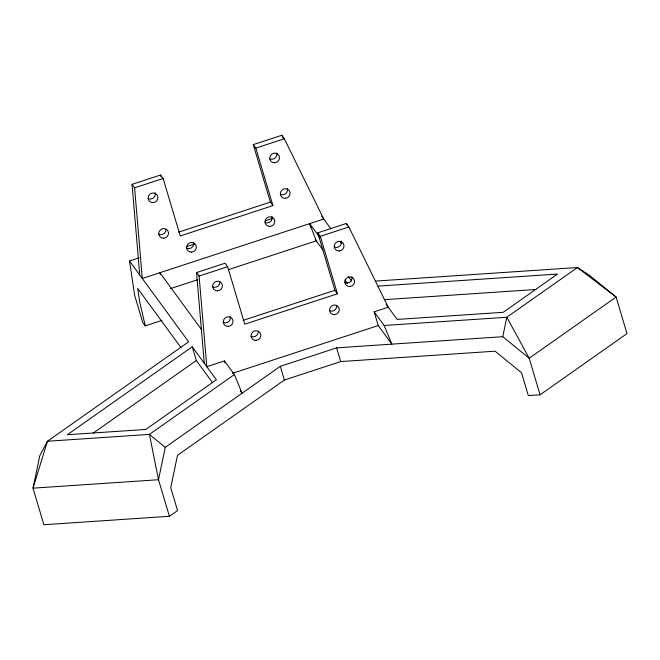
<?xml version="1.0" encoding="UTF-8"?>
<svg xmlns="http://www.w3.org/2000/svg" width="660" height="660" viewBox="0 0 660 660"><rect width="100%" height="100%" fill="white"/><g stroke="black" fill="none" stroke-linecap="round" stroke-linejoin="round"><path stroke-width="0.99" d="M169.405 516.293L177.556 510.559L170.742 487.707L177.507 455.293L284.402 380.028L340.725 361.564L495.091 351.194L521.507 372.735L528.322 395.587L540.086 394.796L529.188 358.231L502.763 336.699L336.641 347.853L280.318 366.316L165.272 447.323L158.507 479.729L169.405 516.293L43.898 524.725L33 488.161L39.765 455.746L47.446 441.251L188.636 341.83L129.508 260.997L139.26 257.796M502.763 336.699L506.822 317.245L577.442 267.523L589.677 275.5L616.102 297.033L627 333.597L540.086 394.796M192.25 346.78L67.361 434.717L145.802 429.454L216.373 379.764L192.25 346.78L196.342 360.492L212.619 382.75M93.241 433.084L196.342 360.492M391.603 343.819L378.229 325.545L374.146 311.834L388.228 307.222L348.851 226.974L346.286 223.476L317.765 232.832L320.323 236.329L337.458 293.791L244.761 324.175L227.626 266.706L225.068 263.208L196.548 272.563L199.105 276.061L206.811 366.688L224.4 360.921L234.391 374.566L149.416 434.395L47.446 441.251L33 488.161L158.507 479.729L149.416 434.395L165.272 447.323M132.041 184.355L160.561 175.007L163.127 178.505L180.254 235.966L272.951 205.582L255.816 148.12L253.258 144.623L281.787 135.275L284.344 138.773L323.722 219.021L142.304 278.487L134.599 187.852L132.041 184.355L139.738 274.989M134.599 187.852L163.127 178.505M255.816 148.12L284.344 138.773M178.67 232.147L270.394 202.084L272.951 205.582M186.854 246.535L194.683 243.969M265.147 220.869L272.002 218.625M199.105 276.061L227.626 266.706M320.323 236.329L348.851 226.974M170.462 288.643L197.86 279.659M228.203 269.717L316.288 240.842L309.639 223.633L319.968 237.748M129.508 260.997L134.64 295.276L142.717 322.377L145.282 325.875L161.857 320.438M243.177 320.356L334.892 290.293L337.458 293.791M232.402 373.346L378.229 325.545M375.573 281.086L577.442 267.523L616.102 297.033L529.188 358.231L506.822 317.245L384.136 325.487L374.146 311.834M378.155 286.102L557.527 274.057L503.209 312.304L397.155 319.423L386.183 304.425M384.293 299.673L535.986 289.484M321.676 216.216L330.94 228.88M339.958 241.213L341.764 243.68M348.513 276.779L351.549 280.937M315.265 239.44L322.979 250M344.899 279.964L347.333 283.288M201.803 330.016L159.893 272.712L160.636 274.626M240.289 390.753L242.096 393.228L234.391 374.566M181.12 347.812L137.684 288.42L139.763 302.272L145.282 325.875M346.286 223.476L347.193 225.324M281.787 135.275L283.14 138.039M384.136 325.487L391.842 344.149M317.765 232.832L334.892 290.293M309.639 223.633L310.81 227.551M336.641 347.853L340.725 361.564M253.258 144.623L270.394 202.084M280.318 366.316L284.402 380.028M224.4 360.921L224.986 362.876M160.561 175.007L161.147 176.954M196.548 272.563L204.254 363.19M193.594 242.278A4.958 4.744 -36.2 0 1 186.541 248.143M155.158 192.769A4.958 4.744 -36.2 0 1 148.112 198.627M272.044 216.571A4.958 4.744 -36.2 0 1 264.99 222.428M336.74 306.009A4.958 4.744 -36.2 0 1 329.497 310.629M341.245 241.123A4.958 4.744 -36.2 0 1 334.199 246.98M258.291 331.724A4.958 4.744 -36.2 0 1 251.047 336.344M230.266 316.561A4.95 4.736 -36.2 0 1 223.228 322.41M351.854 276.705A4.958 4.744 -36.2 0 1 344.8 282.562M287.339 188.504A4.95 4.736 -36.2 0 1 280.302 194.353M165.957 229.589A4.958 4.744 -36.2 0 1 158.713 234.209M219.854 282.208A4.958 4.744 -36.2 0 1 212.619 286.836M276.738 152.922A4.958 4.744 -36.2 0 1 269.692 158.779M191.557 252.128A4.958 4.744 -36.2 0 0 195.64 244.645A4.958 4.744 -36.2 0 0 187.176 245.173A4.958 4.744 -36.2 0 0 191.557 252.128M153.128 202.62A4.958 4.744 -36.2 0 0 157.204 195.137A4.958 4.744 -36.2 0 0 148.739 195.665A4.958 4.744 -36.2 0 0 153.128 202.62M163.73 238.202A4.958 4.744 -36.2 0 0 167.813 230.72A4.958 4.744 -36.2 0 0 159.349 231.248A4.958 4.744 -36.2 0 0 163.73 238.202M270.006 226.421A4.958 4.744 -36.2 0 0 274.09 218.938A4.958 4.744 -36.2 0 0 265.625 219.458A4.958 4.744 -36.2 0 0 270.006 226.421M349.816 286.555A4.958 4.744 -36.2 0 0 353.9 279.073A4.958 4.744 -36.2 0 0 345.436 279.601A4.958 4.744 -36.2 0 0 349.816 286.555M334.513 314.622A4.958 4.744 -36.2 0 0 338.588 307.139A4.958 4.744 -36.2 0 0 330.132 307.667A4.958 4.744 -36.2 0 0 334.513 314.622M217.627 290.829A4.958 4.744 -36.2 0 0 221.71 283.346A4.958 4.744 -36.2 0 0 213.246 283.866A4.958 4.744 -36.2 0 0 217.627 290.829M274.709 162.773A4.958 4.744 -36.2 0 0 278.784 155.29A4.958 4.744 -36.2 0 0 270.32 155.81A4.958 4.744 -36.2 0 0 274.709 162.773M256.063 340.337A4.958 4.744 -36.2 0 0 260.147 332.854A4.958 4.744 -36.2 0 0 251.683 333.382A4.958 4.744 -36.2 0 0 256.063 340.337M339.207 250.973A4.958 4.744 -36.2 0 0 343.291 243.49A4.958 4.744 -36.2 0 0 334.826 244.018A4.958 4.744 -36.2 0 0 339.207 250.973M228.236 326.403A4.95 4.736 -36.2 0 0 232.312 318.928A4.95 4.736 -36.2 0 0 223.864 319.457A4.95 4.736 -36.2 0 0 228.236 326.403M285.31 198.338A4.95 4.736 -36.2 0 0 289.385 190.872A4.95 4.736 -36.2 0 0 280.937 191.4A4.95 4.736 -36.2 0 0 285.31 198.338"/></g></svg>
